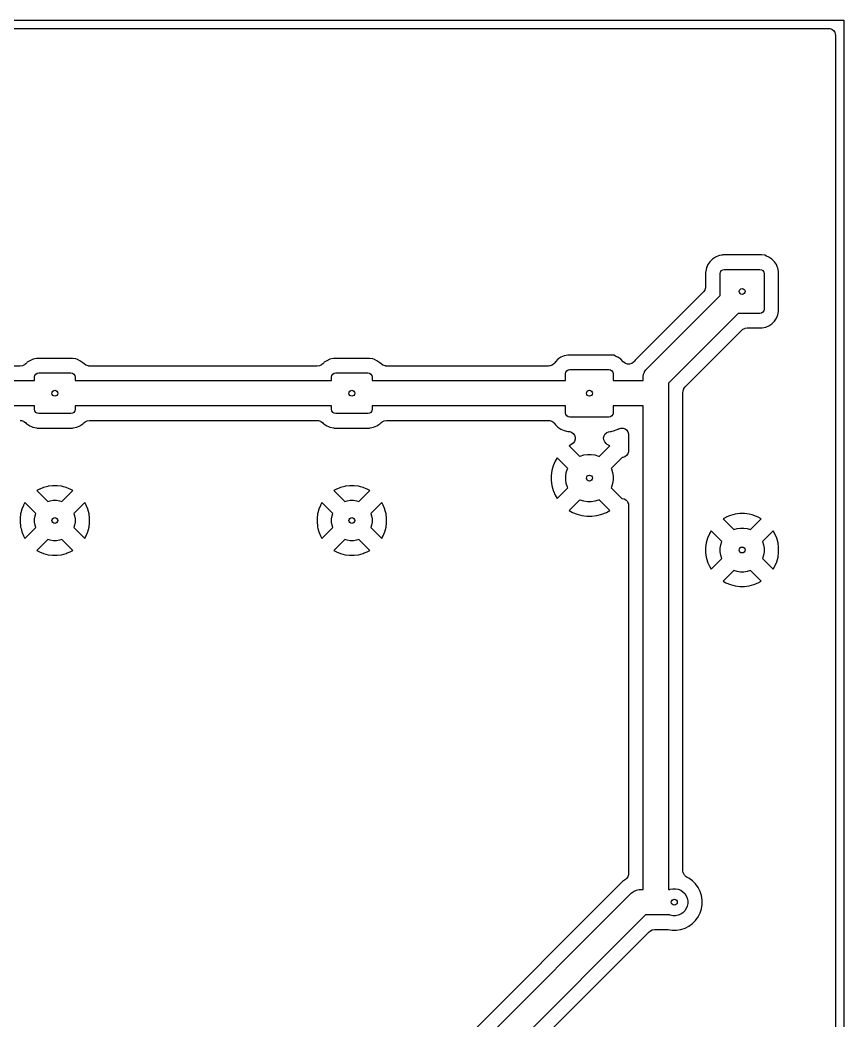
# Model space of a CAD drawing. Header units: millimetres. Extents: x 20 to 168, y -138 to -20.
# Drawn here: x 119.4 to 168, y -79 to -20 of the extents above; entities that cross this region are included whole.
import ezdxf

# ---------------------------------------------------------------- set-up
doc = ezdxf.new("R2010")
doc.units = ezdxf.units.MM
doc.layers.add('B.Cu', color=253, linetype='CONTINUOUS', true_color=0x83a598)
doc.layers.add('Edge.Cuts', color=40, linetype='CONTINUOUS', true_color=0xfabd2f)

msp = doc.modelspace()

# ---------------------------------------------------------------- linework, layer by layer
at = {"layer": 'B.Cu', "linetype": 'CONTINUOUS'}
for p, q in [((88.412004, -20.5005), (167.069098, -20.5005)), ((167.069098, -20.5005), (167.131507, -20.50541)), ((167.131507, -20.50541), (167.158618, -20.509704)), ((167.158618, -20.509704), (167.277342, -20.548278)), ((167.277342, -20.548278), (167.378337, -20.621652)), ((167.378337, -20.621652), (167.451714, -20.722645)), ((167.451714, -20.722645), (167.490293, -20.841369)), ((167.490293, -20.841369), (167.490293, -20.841371)), ((167.490293, -20.841371), (167.494587, -20.86848)), ((167.494587, -20.86848), (167.4995, -20.930902)), ((167.4995, -20.930902), (167.4995, -137.069097)), ((160.246139, -34.097519), (160.097519, -34.246139)), ((160.420184, -33.979722), (160.246139, -34.097519)), ((160.420186, -33.979721), (160.420184, -33.979722)), ((160.613383, -33.896988), (160.420186, -33.979721)), ((160.613388, -33.896987), (160.613383, -33.896988)), ((160.659217, -33.887017), (160.613388, -33.896987)), ((160.783865, -33.859901), (160.659217, -33.887017)), ((160.808233, -33.85227), (160.783865, -33.859901)), ((160.830612, -33.851605), (160.808233, -33.85227)), ((160.865934, -33.8495), (160.830612, -33.851605)), ((160.865946, -33.8495), (160.865934, -33.8495)), ((160.865962, -33.8495), (160.865946, -33.8495)), ((163.134038, -33.8495), (160.865962, -33.8495)), ((163.134053, -33.8495), (163.134038, -33.8495)), ((163.134067, -33.8495), (163.134053, -33.8495)), ((163.345812, -33.862114), (163.134067, -33.8495)), ((163.432348, -33.916572), (163.345812, -33.862114)), ((163.579813, -33.979721), (163.432348, -33.916572)), ((163.753865, -34.097523), (163.579813, -33.979721)), ((163.902477, -34.246135), (163.753865, -34.097523)), ((159.896989, -34.613379), (159.85231, -34.818766)), ((159.979719, -34.420189), (159.896989, -34.613379)), ((159.979722, -34.420184), (159.979719, -34.420189)), ((160.097519, -34.246139), (159.979722, -34.420184)), ((160.71903, -34.854329), (160.773223, -34.773223)), ((160.773223, -34.773223), (160.854329, -34.71903)), ((160.854329, -34.71903), (160.95, -34.7)), ((160.95, -34.7), (163.05, -34.7)), ((163.05, -34.7), (163.145671, -34.71903)), ((163.145671, -34.71903), (163.226777, -34.773223)), ((163.226777, -34.773223), (163.28097, -34.854329)), ((164.020279, -34.420187), (163.902477, -34.246135)), ((164.06975, -34.535713), (164.020279, -34.420187)), ((164.092297, -34.588365), (164.06975, -34.535713)), ((164.103013, -34.613388), (164.092297, -34.588365)), ((164.147688, -34.818755), (164.103013, -34.613388)), ((159.85231, -34.818766), (159.8495, -34.865933)), ((159.8495, -34.865933), (159.8495, -35.690376)), ((160.7, -34.95), (160.71903, -34.854329)), ((160.7, -36.23934), (160.7, -34.95)), ((163.28097, -34.854329), (163.3, -34.95)), ((163.3, -34.95), (163.3, -37.05)), ((164.1505, -34.865962), (164.147688, -34.818755)), ((164.1505, -37.134038), (164.1505, -34.865962)), ((159.794774, -35.914156), (159.721399, -36.01515)), ((159.801283, -35.901381), (159.794774, -35.914156)), ((159.839856, -35.782667), (159.801283, -35.901381)), ((159.844587, -35.7528), (159.839856, -35.782667)), ((159.8495, -35.690376), (159.844587, -35.7528)), ((159.721396, -36.015154), (155.986709, -39.749842)), ((156.38217, -40.55717), (160.7, -36.23934)), ((159.721399, -36.01515), (159.721396, -36.015154)), ((163.28097, -37.145671), (163.226777, -37.226777)), ((163.3, -37.05), (163.28097, -37.145671)), ((164.147688, -37.181245), (164.1505, -37.134038)), ((161.76066, -37.3), (157.6625, -41.39816)), ((163.05, -37.3), (161.76066, -37.3)), ((163.145671, -37.28097), (163.05, -37.3)), ((163.226777, -37.226777), (163.145671, -37.28097)), ((163.753865, -37.902477), (163.902477, -37.753865)), ((163.902477, -37.753865), (164.020279, -37.579813)), ((164.020279, -37.579813), (164.103013, -37.386612)), ((164.103013, -37.386612), (164.147688, -37.181245)), ((158.6411, -41.622349), (161.973891, -38.289557)), ((161.973891, -38.289557), (162.021483, -38.248911)), ((162.021483, -38.248911), (162.045955, -38.231131)), ((162.045955, -38.231131), (162.157174, -38.174461)), ((162.157174, -38.174461), (162.170842, -38.17002)), ((162.170842, -38.17002), (162.294118, -38.1505)), ((162.294118, -38.1505), (163.134024, -38.1505)), ((163.134024, -38.1505), (163.134038, -38.1505)), ((163.134038, -38.1505), (163.181245, -38.147688)), ((163.181245, -38.147688), (163.386612, -38.103013)), ((163.386612, -38.103013), (163.579813, -38.020279)), ((163.579813, -38.020279), (163.753865, -37.902477)), ((120.020182, -40.079723), (119.879081, -40.175224)), ((120.213392, -39.996985), (120.020182, -40.079723)), ((120.418751, -39.952311), (120.213392, -39.996985)), ((120.423287, -39.951823), (120.418751, -39.952311)), ((120.430607, -39.951606), (120.423287, -39.951823)), ((120.439051, -39.951103), (120.430607, -39.951606)), ((120.465968, -39.9495), (120.439051, -39.951103)), ((120.46597, -39.9495), (120.465968, -39.9495)), ((122.534038, -39.9495), (120.46597, -39.9495)), ((122.534043, -39.9495), (122.534038, -39.9495)), ((122.745803, -39.96211), (122.534043, -39.9495)), ((122.832346, -40.016571), (122.745803, -39.96211)), ((122.979812, -40.079721), (122.832346, -40.016571)), ((123.153862, -40.197522), (122.979812, -40.079721)), ((137.520182, -40.079723), (137.379081, -40.175224)), ((137.713392, -39.996985), (137.520182, -40.079723)), ((137.918751, -39.952311), (137.713392, -39.996985)), ((137.923287, -39.951823), (137.918751, -39.952311)), ((137.930607, -39.951606), (137.923287, -39.951823)), ((137.939051, -39.951103), (137.930607, -39.951606)), ((137.965968, -39.9495), (137.939051, -39.951103)), ((137.96597, -39.9495), (137.965968, -39.9495)), ((140.034038, -39.9495), (137.96597, -39.9495)), ((140.034043, -39.9495), (140.034038, -39.9495)), ((140.245803, -39.96211), (140.034043, -39.9495)), ((140.332346, -40.016571), (140.245803, -39.96211)), ((140.479812, -40.079721), (140.332346, -40.016571)), ((140.653862, -40.197522), (140.479812, -40.079721)), ((151.146138, -39.997521), (150.997517, -40.146142)), ((151.320182, -39.879723), (151.146138, -39.997521)), ((151.513392, -39.796985), (151.320182, -39.879723)), ((151.718751, -39.752311), (151.513392, -39.796985)), ((151.723287, -39.751823), (151.718751, -39.752311)), ((151.730607, -39.751606), (151.723287, -39.751823)), ((151.739051, -39.751103), (151.730607, -39.751606)), ((151.765968, -39.7495), (151.739051, -39.751103)), ((151.76597, -39.7495), (151.765968, -39.7495)), ((154.234037, -39.7495), (151.76597, -39.7495)), ((154.234042, -39.7495), (154.234037, -39.7495)), ((154.445803, -39.76211), (154.234042, -39.7495)), ((154.532344, -39.81657), (154.445803, -39.76211)), ((154.649422, -39.866707), (154.532344, -39.81657)), ((154.649424, -39.866708), (154.649422, -39.866707)), ((154.67981, -39.87972), (154.649424, -39.866707)), ((154.649424, -39.866707), (154.649424, -39.866708)), ((154.679812, -39.879721), (154.67981, -39.87972)), ((154.853864, -39.997523), (154.679812, -39.879721)), ((154.996556, -40.140215), (154.853864, -39.997523)), ((155.651052, -40.100797), (155.610401, -40.148394)), ((155.691683, -40.044874), (155.651052, -40.100797)), ((155.691703, -40.044849), (155.691683, -40.044874)), ((155.691709, -40.044841), (155.691703, -40.044849)), ((155.986701, -39.749847), (155.691709, -40.044841)), ((155.986709, -39.749842), (155.986701, -39.749847)), ((119.46302, -40.3995), (106.052514, -40.3995)), ((119.586316, -40.379963), (119.46302, -40.3995)), ((119.599956, -40.37553), (119.586316, -40.379963)), ((119.711151, -40.31887), (119.599956, -40.37553)), ((119.71696, -40.31465), (119.711151, -40.31887)), ((119.735614, -40.301096), (119.71696, -40.31465)), ((119.783219, -40.260438), (119.735614, -40.301096)), ((119.846136, -40.197523), (119.783219, -40.260438)), ((119.846137, -40.197522), (119.846136, -40.197523)), ((119.879081, -40.175224), (119.846137, -40.197522)), ((123.153865, -40.197524), (123.153862, -40.197522)), ((123.22774, -40.271398), (123.153865, -40.197524)), ((123.227741, -40.2714), (123.22774, -40.271398)), ((123.328734, -40.344773), (123.227741, -40.2714)), ((123.329694, -40.345263), (123.328734, -40.344773)), ((123.341509, -40.351283), (123.329694, -40.345263)), ((123.460223, -40.389856), (123.341509, -40.351283)), ((123.47557, -40.392287), (123.460223, -40.389856)), ((123.490093, -40.394587), (123.47557, -40.392287)), ((123.552514, -40.3995), (123.490093, -40.394587)), ((136.96302, -40.3995), (123.552514, -40.3995)), ((137.086316, -40.379963), (136.96302, -40.3995)), ((137.099956, -40.37553), (137.086316, -40.379963)), ((137.211151, -40.31887), (137.099956, -40.37553)), ((137.21696, -40.31465), (137.211151, -40.31887)), ((137.235614, -40.301096), (137.21696, -40.31465)), ((137.283219, -40.260438), (137.235614, -40.301096)), ((137.346136, -40.197523), (137.283219, -40.260438)), ((137.346137, -40.197522), (137.346136, -40.197523)), ((137.379081, -40.175224), (137.346137, -40.197522)), ((140.653865, -40.197524), (140.653862, -40.197522)), ((140.72774, -40.271398), (140.653865, -40.197524)), ((140.727741, -40.2714), (140.72774, -40.271398)), ((140.828734, -40.344773), (140.727741, -40.2714)), ((140.829694, -40.345263), (140.828734, -40.344773)), ((140.841509, -40.351283), (140.829694, -40.345263)), ((140.960223, -40.389856), (140.841509, -40.351283)), ((140.97557, -40.392287), (140.960223, -40.389856)), ((140.990093, -40.394587), (140.97557, -40.392287)), ((141.052514, -40.3995), (140.990093, -40.394587)), ((150.588338, -40.3995), (141.052514, -40.3995)), ((150.663863, -40.392287), (150.588338, -40.3995)), ((150.687321, -40.387765), (150.663863, -40.392287)), ((150.804672, -40.345263), (150.687321, -40.387765)), ((150.903167, -40.268566), (150.804672, -40.345263)), ((150.923267, -40.247081), (150.903167, -40.268566)), ((150.962328, -40.198135), (150.923267, -40.247081)), ((150.997517, -40.146142), (150.962328, -40.198135)), ((151.61903, -40.75433), (151.673224, -40.673224)), ((151.673224, -40.673224), (151.75433, -40.61903)), ((151.75433, -40.61903), (151.850002, -40.600001)), ((151.850002, -40.600001), (154.149999, -40.6)), ((154.149999, -40.6), (154.24567, -40.61903)), ((154.24567, -40.61903), (154.326776, -40.673224)), ((154.326776, -40.673224), (154.38097, -40.75433)), ((155.005384, -40.148774), (154.996556, -40.140215)), ((155.01638, -40.15911), (155.005384, -40.148774)), ((155.016381, -40.15911), (155.01638, -40.15911)), ((155.033828, -40.175509), (155.016381, -40.15911)), ((155.125989, -40.240308), (155.033828, -40.175509)), ((155.127742, -40.241201), (155.125989, -40.240308)), ((155.246445, -40.279762), (155.127742, -40.241201)), ((155.37128, -40.279759), (155.246445, -40.279762)), ((155.490003, -40.24118), (155.37128, -40.279759)), ((155.590995, -40.167801), (155.490003, -40.24118)), ((155.610401, -40.148394), (155.590995, -40.167801)), ((156.251059, -40.733952), (156.332742, -40.611705)), ((156.332742, -40.611705), (156.38217, -40.55717)), ((105.199999, -41.25), (120.3, -41.25)), ((120.3, -41.050001), (120.31903, -40.95433)), ((120.3, -41.25), (120.3, -41.050001)), ((120.31903, -40.95433), (120.373224, -40.873224)), ((120.373224, -40.873224), (120.45433, -40.81903)), ((120.45433, -40.81903), (120.550002, -40.800001)), ((120.550002, -40.800001), (122.449999, -40.8)), ((122.449999, -40.8), (122.54567, -40.81903)), ((122.54567, -40.81903), (122.626776, -40.873224)), ((122.626776, -40.873224), (122.68097, -40.95433)), ((122.68097, -40.95433), (122.699999, -41.050002)), ((122.699999, -41.050002), (122.699999, -41.25)), ((122.699999, -41.25), (137.8, -41.25)), ((137.8, -41.050001), (137.81903, -40.95433)), ((137.8, -41.25), (137.8, -41.050001)), ((137.81903, -40.95433), (137.873224, -40.873224)), ((137.873224, -40.873224), (137.95433, -40.81903)), ((137.95433, -40.81903), (138.050002, -40.800001)), ((138.050002, -40.800001), (139.949999, -40.8)), ((139.949999, -40.8), (140.04567, -40.81903)), ((140.04567, -40.81903), (140.126776, -40.873224)), ((140.126776, -40.873224), (140.18097, -40.95433)), ((140.18097, -40.95433), (140.199999, -41.050002)), ((140.199999, -41.050002), (140.199999, -41.25)), ((140.199999, -41.25), (151.6, -41.25)), ((151.6, -40.850001), (151.61903, -40.75433)), ((151.6, -41.25), (151.6, -40.850001)), ((154.38097, -40.75433), (154.399999, -40.850002)), ((154.399999, -40.850002), (154.399999, -41.25)), ((154.399999, -41.25), (156.1625, -41.25)), ((156.1625, -41.0875), (156.166111, -41.013987)), ((156.1625, -41.25), (156.1625, -41.0875)), ((156.166111, -41.013987), (156.194794, -40.869787)), ((156.194794, -40.869787), (156.244744, -40.749198)), ((156.244744, -40.749198), (156.251059, -40.733952)), ((157.6625, -41.39816), (157.6625, -42)), ((158.513, -41.947123), (158.517911, -41.884712)), ((158.517911, -41.884712), (158.522642, -41.854841)), ((158.522642, -41.854841), (158.561214, -41.736122)), ((158.561214, -41.736122), (158.567729, -41.723336)), ((158.567729, -41.723336), (158.6411, -41.622349)), ((157.6625, -42), (157.6625, -71.25)), ((158.513, -51.099085), (158.513, -41.947123)), ((120.300001, -42.75), (105.2, -42.75)), ((120.300001, -42.949998), (120.300001, -42.75)), ((120.31903, -43.04567), (120.300001, -42.949998)), ((120.373224, -43.126776), (120.31903, -43.04567)), ((122.68097, -43.04567), (122.626776, -43.126776)), ((122.7, -42.949999), (122.68097, -43.04567)), ((137.800001, -42.75), (122.7, -42.75)), ((122.7, -42.75), (122.7, -42.949999)), ((137.800001, -42.949998), (137.800001, -42.75)), ((137.81903, -43.04567), (137.800001, -42.949998)), ((137.873224, -43.126776), (137.81903, -43.04567)), ((140.18097, -43.04567), (140.126776, -43.126776)), ((140.2, -42.949999), (140.18097, -43.04567)), ((151.600001, -42.75), (140.2, -42.75)), ((140.2, -42.75), (140.2, -42.949999)), ((151.600001, -43.149998), (151.600001, -42.75)), ((156.1625, -42.75), (154.4, -42.75)), ((154.4, -42.75), (154.4, -43.149999)), ((156.1625, -71.25), (156.1625, -42.75)), ((119.447486, -43.6005), (119.509899, -43.605412)), ((119.509899, -43.605412), (119.539765, -43.610142)), ((119.539765, -43.610142), (119.658486, -43.648714)), ((119.658486, -43.648714), (119.671266, -43.655226)), ((119.671266, -43.655226), (119.772258, -43.728599)), ((120.45433, -43.18097), (120.373224, -43.126776)), ((120.550001, -43.2), (120.45433, -43.18097)), ((122.449998, -43.199999), (120.550001, -43.2)), ((122.54567, -43.18097), (122.449998, -43.199999)), ((122.626776, -43.126776), (122.54567, -43.18097)), ((123.288848, -43.68113), (123.400076, -43.624459)), ((123.400076, -43.624459), (123.413717, -43.620027)), ((123.413717, -43.620027), (123.537009, -43.6005)), ((123.537009, -43.6005), (136.947486, -43.6005)), ((136.947486, -43.6005), (137.009899, -43.605412)), ((137.009899, -43.605412), (137.039765, -43.610142)), ((137.039765, -43.610142), (137.158486, -43.648714)), ((137.158486, -43.648714), (137.171266, -43.655226)), ((137.171266, -43.655226), (137.272258, -43.728599)), ((137.95433, -43.18097), (137.873224, -43.126776)), ((138.050001, -43.2), (137.95433, -43.18097)), ((139.949998, -43.199999), (138.050001, -43.2)), ((140.04567, -43.18097), (139.949998, -43.199999)), ((140.126776, -43.126776), (140.04567, -43.18097)), ((140.788848, -43.68113), (140.900076, -43.624459)), ((140.900076, -43.624459), (140.913717, -43.620027)), ((140.913717, -43.620027), (141.037009, -43.6005)), ((141.037009, -43.6005), (150.582893, -43.6005)), ((150.582893, -43.6005), (150.645299, -43.605411)), ((150.645299, -43.605411), (150.667535, -43.608932)), ((150.667535, -43.608932), (150.674355, -43.610012)), ((150.674355, -43.610012), (150.79308, -43.648584)), ((150.79308, -43.648584), (150.894075, -43.721957)), ((151.61903, -43.24567), (151.600001, -43.149998)), ((151.673224, -43.326776), (151.61903, -43.24567)), ((151.75433, -43.38097), (151.673224, -43.326776)), ((151.850001, -43.4), (151.75433, -43.38097)), ((154.149998, -43.399999), (151.850001, -43.4)), ((154.24567, -43.38097), (154.149998, -43.399999)), ((154.326776, -43.326776), (154.24567, -43.38097)), ((154.38097, -43.24567), (154.326776, -43.326776)), ((154.4, -43.149999), (154.38097, -43.24567)), ((119.772258, -43.728599), (119.772259, -43.728601)), ((119.772259, -43.728601), (119.819516, -43.775857)), ((119.819516, -43.775857), (119.846136, -43.802477)), ((119.846136, -43.802477), (120.020188, -43.920279)), ((120.020188, -43.920279), (120.126872, -43.965964)), ((120.126872, -43.965964), (120.126872, -43.965965)), ((120.126872, -43.965965), (120.200564, -43.997522)), ((120.200564, -43.997522), (120.200565, -43.997522)), ((120.200565, -43.997522), (120.212137, -44.002477)), ((120.212137, -44.002477), (120.213389, -44.003013)), ((120.213389, -44.003013), (120.418756, -44.047688)), ((120.418756, -44.047688), (120.465963, -44.0505)), ((120.465963, -44.0505), (122.534036, -44.050499)), ((122.534036, -44.050499), (122.581244, -44.047688)), ((122.581244, -44.047688), (122.786611, -44.003013)), ((122.786611, -44.003013), (122.979812, -43.920279)), ((122.979812, -43.920279), (123.153864, -43.802477)), ((123.153864, -43.802477), (123.216775, -43.739564)), ((123.216775, -43.739564), (123.264386, -43.698902)), ((123.264386, -43.698902), (123.288848, -43.68113)), ((137.272258, -43.728599), (137.272259, -43.728601)), ((137.272259, -43.728601), (137.319516, -43.775857)), ((137.319516, -43.775857), (137.346136, -43.802477)), ((137.346136, -43.802477), (137.520188, -43.920279)), ((137.520188, -43.920279), (137.626872, -43.965964)), ((137.626872, -43.965964), (137.626872, -43.965965)), ((137.626872, -43.965965), (137.700564, -43.997522)), ((137.700564, -43.997522), (137.700565, -43.997522)), ((137.700565, -43.997522), (137.712137, -44.002477)), ((137.712137, -44.002477), (137.713389, -44.003013)), ((137.713389, -44.003013), (137.918756, -44.047688)), ((137.918756, -44.047688), (137.965963, -44.0505)), ((137.965963, -44.0505), (140.034036, -44.050499)), ((140.034036, -44.050499), (140.081244, -44.047688)), ((140.081244, -44.047688), (140.286611, -44.003013)), ((140.286611, -44.003013), (140.479812, -43.920279)), ((140.479812, -43.920279), (140.653864, -43.802477)), ((140.653864, -43.802477), (140.716775, -43.739564)), ((140.716775, -43.739564), (140.764386, -43.698902)), ((140.764386, -43.698902), (140.788848, -43.68113)), ((150.894075, -43.721957), (150.894084, -43.721965)), ((150.894084, -43.721965), (150.91098, -43.738861)), ((150.91098, -43.738861), (150.959269, -43.797345)), ((150.959269, -43.797345), (150.967339, -43.809268)), ((150.967339, -43.809268), (150.997519, -43.853859)), ((150.997519, -43.853859), (150.99752, -43.85386)), ((150.99752, -43.85386), (150.997523, -43.853864)), ((150.997523, -43.853864), (151.146136, -44.002477)), ((151.146136, -44.002477), (151.320188, -44.120279)), ((151.320188, -44.120279), (151.513389, -44.203013)), ((151.513389, -44.203013), (151.718756, -44.247688)), ((151.718756, -44.247688), (151.758079, -44.25003)), ((154.234036, -44.250499), (154.281244, -44.247688)), ((154.281244, -44.247688), (154.486611, -44.203013)), ((154.486611, -44.203013), (154.679812, -44.120279)), ((154.679812, -44.120279), (154.679825, -44.12027)), ((154.679825, -44.12027), (154.694541, -44.112235)), ((154.694541, -44.112235), (154.716554, -44.101083)), ((154.716554, -44.101083), (154.740792, -44.089733)), ((154.740792, -44.089733), (154.860728, -44.055132)), ((154.860728, -44.055132), (154.985493, -44.059285)), ((154.985493, -44.059285), (155.102869, -44.10179)), ((155.102869, -44.10179), (155.201365, -44.178486)), ((155.201365, -44.178486), (155.27134, -44.281865)), ((151.758079, -44.25003), (151.796735, -44.254231)), ((151.796735, -44.254231), (151.825293, -44.258752)), ((151.825293, -44.258752), (151.944019, -44.297322)), ((151.944019, -44.297322), (152.045016, -44.370693)), ((152.045016, -44.370693), (152.118397, -44.471683)), ((152.118415, -44.833968), (152.045044, -44.934965)), ((152.118397, -44.471683), (152.156979, -44.590406)), ((152.156985, -44.715241), (152.118415, -44.833968)), ((152.156979, -44.590406), (152.156985, -44.715241)), ((153.838944, -44.630862), (153.8649, -44.508755)), ((153.851991, -44.755013), (153.838944, -44.630862)), ((153.902765, -44.869055), (153.851991, -44.755013)), ((153.8649, -44.508755), (153.927318, -44.400646)), ((153.927318, -44.400646), (154.02009, -44.317116)), ((154.02009, -44.317116), (154.134125, -44.266345)), ((154.134125, -44.266345), (154.143286, -44.26389)), ((154.143286, -44.26389), (154.228151, -44.251435)), ((154.228117, -44.250851), (154.234028, -44.250499)), ((154.228151, -44.251435), (154.228117, -44.250851)), ((154.234028, -44.250499), (154.234036, -44.250499)), ((155.27134, -44.281865), (155.30507, -44.395227)), ((155.30507, -44.395227), (155.308072, -44.416462)), ((155.308072, -44.416462), (155.312, -44.472313)), ((155.312, -44.472313), (155.312, -45.368257)), ((151.956253, -45.004529), (151.801172, -45.094064)), ((151.801172, -45.094064), (152.430744, -45.723637)), ((152.038888, -44.941121), (151.956253, -45.004529)), ((152.045044, -44.934965), (152.038888, -44.941121)), ((153.569253, -45.723636), (154.198825, -45.094065)), ((153.986295, -44.961827), (153.902765, -44.869055)), ((154.002904, -44.975277), (153.986295, -44.961827)), ((154.054506, -45.010742), (154.002904, -44.975277)), ((154.198824, -45.094064), (154.054506, -45.010742)), ((154.198825, -45.094065), (154.198823, -45.094064)), ((154.198823, -45.094064), (154.198824, -45.094064)), ((155.312, -45.368257), (155.307087, -45.430679)), ((150.976785, -46.004937), (150.864833, -46.275212)), ((150.977607, -46.002915), (150.976785, -46.004937)), ((150.977708, -46.002709), (150.977607, -46.002915)), ((151.094064, -45.801172), (150.977708, -46.002709)), ((151.723637, -46.430744), (151.094064, -45.801172)), ((152.430744, -45.723637), (152.464243, -45.706569)), ((152.464243, -45.706569), (152.673176, -45.638682)), ((152.673176, -45.638682), (152.890157, -45.604316)), ((152.890157, -45.604316), (153.109843, -45.604316)), ((153.109843, -45.604316), (153.326824, -45.638682)), ((153.326824, -45.638682), (153.535757, -45.706569)), ((153.535757, -45.706569), (153.569253, -45.723636)), ((154.908726, -45.798379), (154.276361, -46.430743)), ((154.922306, -45.79327), (154.908726, -45.798379)), ((154.95706, -45.791681), (154.922306, -45.79327)), ((154.971111, -45.789456), (154.95706, -45.791681)), ((154.971118, -45.789454), (154.971111, -45.789456)), ((155.089844, -45.75088), (154.971118, -45.789454)), ((155.190838, -45.677505), (155.089844, -45.75088)), ((155.264215, -45.576513), (155.190838, -45.677505)), ((155.302793, -45.457788), (155.264215, -45.576513)), ((155.307087, -45.430679), (155.302793, -45.457788)), ((150.788496, -46.560112), (150.75, -46.85253)), ((150.864833, -46.275212), (150.788496, -46.560112)), ((151.638682, -46.673176), (151.706569, -46.464243)), ((151.706569, -46.464243), (151.723637, -46.430744)), ((154.276361, -46.430743), (154.293431, -46.464243)), ((154.293431, -46.464243), (154.361318, -46.673176)), ((150.75, -46.85253), (150.75, -47.147468)), ((150.75, -47.147468), (150.788496, -47.439886)), ((151.604316, -46.890157), (151.638682, -46.673176)), ((151.604316, -47.109843), (151.604316, -46.890157)), ((151.638682, -47.326824), (151.604316, -47.109843)), ((154.361318, -46.673176), (154.395684, -46.890157)), ((154.395684, -47.109843), (154.361318, -47.326824)), ((154.395684, -46.890157), (154.395684, -47.109843)), ((120.59136, -47.657467), (120.447583, -47.740475)), ((120.447583, -47.740475), (121.084309, -48.377201)), ((120.598957, -47.653081), (120.59136, -47.657467)), ((120.615528, -47.647456), (120.598957, -47.653081)), ((120.83964, -47.554625), (120.615528, -47.647456)), ((121.093478, -47.486611), (120.83964, -47.554625)), ((121.09921, -47.485075), (121.093478, -47.486611)), ((121.099213, -47.485074), (121.09921, -47.485075)), ((121.099216, -47.485074), (121.099213, -47.485074)), ((121.365641, -47.45), (121.099216, -47.485074)), ((121.365642, -47.45), (121.365641, -47.45)), ((121.634358, -47.45), (121.365642, -47.45)), ((121.634359, -47.45), (121.634358, -47.45)), ((121.900782, -47.485074), (121.634359, -47.45)), ((121.900789, -47.485075), (121.900782, -47.485074)), ((122.00793, -47.513783), (121.900789, -47.485075)), ((121.915689, -48.377201), (122.552416, -47.740476)), ((122.160355, -47.554624), (122.00793, -47.513783)), ((122.160359, -47.554625), (122.160355, -47.554624)), ((122.16036, -47.554626), (122.160359, -47.554625)), ((122.344307, -47.63082), (122.16036, -47.554626)), ((122.408641, -47.657468), (122.344307, -47.63082)), ((122.408651, -47.657473), (122.408641, -47.657468)), ((122.552416, -47.740475), (122.408651, -47.657473)), ((122.552416, -47.740476), (122.552415, -47.740475)), ((122.552415, -47.740475), (122.552416, -47.740475)), ((138.09136, -47.657467), (137.947583, -47.740475)), ((137.947583, -47.740475), (138.584309, -48.377201)), ((138.098957, -47.653081), (138.09136, -47.657467)), ((138.115528, -47.647456), (138.098957, -47.653081)), ((138.33964, -47.554625), (138.115528, -47.647456)), ((138.593478, -47.486611), (138.33964, -47.554625)), ((138.59921, -47.485075), (138.593478, -47.486611)), ((138.599213, -47.485074), (138.59921, -47.485075)), ((138.599216, -47.485074), (138.599213, -47.485074)), ((138.865641, -47.45), (138.599216, -47.485074)), ((138.865642, -47.45), (138.865641, -47.45)), ((139.134358, -47.45), (138.865642, -47.45)), ((139.134359, -47.45), (139.134358, -47.45)), ((139.400782, -47.485074), (139.134359, -47.45)), ((139.400789, -47.485075), (139.400782, -47.485074)), ((139.50793, -47.513783), (139.400789, -47.485075)), ((139.415689, -48.377201), (140.052416, -47.740476)), ((139.660355, -47.554624), (139.50793, -47.513783)), ((139.660359, -47.554625), (139.660355, -47.554624)), ((139.66036, -47.554626), (139.660359, -47.554625)), ((139.844307, -47.63082), (139.66036, -47.554626)), ((139.908641, -47.657468), (139.844307, -47.63082)), ((139.908651, -47.657473), (139.908641, -47.657468)), ((140.052416, -47.740475), (139.908651, -47.657473)), ((140.052416, -47.740476), (140.052415, -47.740475)), ((140.052415, -47.740475), (140.052416, -47.740475)), ((150.788496, -47.439886), (150.864833, -47.724787)), ((150.864833, -47.724787), (150.885987, -47.775857)), ((150.885987, -47.775857), (150.977706, -47.997285)), ((151.094065, -48.198825), (151.723636, -47.569253)), ((151.706569, -47.535757), (151.638682, -47.326824)), ((151.723636, -47.569253), (151.706569, -47.535757)), ((154.293431, -47.535757), (154.276362, -47.569254)), ((154.276362, -47.569254), (154.913229, -48.206121)), ((154.361318, -47.326824), (154.293431, -47.535757)), ((121.084309, -48.377201), (121.219866, -48.333156)), ((121.219866, -48.333156), (121.405849, -48.303699)), ((121.405849, -48.303699), (121.594151, -48.303699)), ((121.594151, -48.303699), (121.780134, -48.333156)), ((121.780134, -48.333156), (121.915689, -48.377201)), ((138.584309, -48.377201), (138.719866, -48.333156)), ((138.719866, -48.333156), (138.905849, -48.303699)), ((138.905849, -48.303699), (139.094151, -48.303699)), ((139.094151, -48.303699), (139.280134, -48.333156)), ((139.280134, -48.333156), (139.415689, -48.377201)), ((150.977706, -47.997285), (150.977707, -47.997287)), ((150.977707, -47.997287), (151.094065, -48.198825)), ((152.430743, -48.276361), (151.801173, -48.905932)), ((152.464243, -48.293431), (152.430743, -48.276361)), ((152.673176, -48.361318), (152.464243, -48.293431)), ((152.890157, -48.395684), (152.673176, -48.361318)), ((153.326824, -48.361318), (153.109843, -48.395684)), ((153.535757, -48.293431), (153.326824, -48.361318)), ((153.569254, -48.276362), (153.535757, -48.293431)), ((154.198825, -48.905933), (153.569254, -48.276362)), ((154.913229, -48.206121), (154.919744, -48.206291)), ((154.919744, -48.206291), (155.042486, -48.229038)), ((155.042486, -48.229038), (155.152194, -48.288602)), ((155.152194, -48.288602), (155.238126, -48.379153)), ((155.238126, -48.379153), (155.29187, -48.491826)), ((119.554625, -48.83964), (119.499773, -49.044352)), ((119.647456, -48.615528), (119.554625, -48.83964)), ((119.653081, -48.598957), (119.647456, -48.615528)), ((119.658018, -48.590406), (119.653081, -48.598957)), ((119.740475, -48.447583), (119.658018, -48.590406)), ((120.377201, -49.084309), (119.740475, -48.447583)), ((123.259521, -48.447582), (122.622797, -49.084305)), ((123.259522, -48.447582), (123.259521, -48.447582)), ((123.342528, -48.591352), (123.259522, -48.447582)), ((123.342626, -48.591553), (123.342528, -48.591352)), ((123.343469, -48.593623), (123.342626, -48.591553)), ((123.445373, -48.839639), (123.343469, -48.593623)), ((123.514924, -49.09921), (123.445373, -48.839639)), ((137.054625, -48.83964), (136.999773, -49.044352)), ((137.147456, -48.615528), (137.054625, -48.83964)), ((137.153081, -48.598957), (137.147456, -48.615528)), ((137.158018, -48.590406), (137.153081, -48.598957)), ((137.240475, -48.447583), (137.158018, -48.590406)), ((137.877201, -49.084309), (137.240475, -48.447583)), ((140.759521, -48.447582), (140.122797, -49.084305)), ((140.759522, -48.447582), (140.759521, -48.447582)), ((140.842528, -48.591352), (140.759522, -48.447582)), ((140.842623, -48.591548), (140.842528, -48.591352)), ((140.84341, -48.59348), (140.842623, -48.591548)), ((140.945374, -48.839641), (140.84341, -48.59348)), ((140.952489, -48.866197), (140.945374, -48.839641)), ((140.95249, -48.866199), (140.952489, -48.866197)), ((141.014924, -49.099209), (140.95249, -48.866199)), ((151.801173, -48.905932), (151.801173, -48.905933)), ((151.801173, -48.905933), (152.002713, -49.022293)), ((153.109843, -48.395684), (152.890157, -48.395684)), ((153.997295, -49.022287), (154.198825, -48.905933)), ((155.29187, -48.491826), (155.291872, -48.491833)), ((155.291872, -48.491833), (155.295569, -48.504314)), ((155.295569, -48.504314), (155.312, -48.617635)), ((155.312, -48.617635), (155.312, -70.286831)), ((119.485074, -49.099216), (119.45, -49.365639)), ((119.45, -49.365639), (119.45, -49.634359)), ((119.485076, -49.099209), (119.485074, -49.099216)), ((119.499773, -49.044352), (119.485076, -49.099209)), ((120.303699, -49.405849), (120.333156, -49.219866)), ((120.303699, -49.594151), (120.303699, -49.405849)), ((120.333156, -49.219866), (120.377201, -49.084309)), ((122.622797, -49.084305), (122.666844, -49.219866)), ((122.666844, -49.219866), (122.696301, -49.405849)), ((122.696301, -49.405849), (122.696301, -49.594151)), ((123.55, -49.365639), (123.514924, -49.09921)), ((123.55, -49.365641), (123.55, -49.365639)), ((123.55, -49.634358), (123.55, -49.365641)), ((136.985074, -49.099216), (136.95, -49.365639)), ((136.95, -49.365639), (136.95, -49.634359)), ((136.985076, -49.099209), (136.985074, -49.099216)), ((136.999773, -49.044352), (136.985076, -49.099209)), ((137.803699, -49.405849), (137.833156, -49.219866)), ((137.803699, -49.594151), (137.803699, -49.405849)), ((137.833156, -49.219866), (137.877201, -49.084309)), ((140.122797, -49.084305), (140.166844, -49.219866)), ((140.166844, -49.219866), (140.196301, -49.405849)), ((140.196301, -49.405849), (140.196301, -49.594151)), ((141.05, -49.365641), (141.014924, -49.099209)), ((141.05, -49.634358), (141.05, -49.365641)), ((152.002713, -49.022293), (152.275211, -49.135165)), ((152.275211, -49.135165), (152.560109, -49.211502)), ((152.560109, -49.211502), (152.852533, -49.25)), ((152.852533, -49.25), (153.147461, -49.25)), ((153.147461, -49.25), (153.147467, -49.25)), ((153.147467, -49.25), (153.43989, -49.211502)), ((153.43989, -49.211502), (153.724788, -49.135165)), ((153.724788, -49.135165), (153.997276, -49.022297)), ((153.997276, -49.022297), (153.997295, -49.022287)), ((161.035907, -49.314012), (160.874378, -49.407269)), ((160.874378, -49.407269), (160.874378, -49.40727)), ((160.874378, -49.40727), (161.505193, -50.038085)), ((161.041464, -49.31056), (161.035907, -49.314012)), ((161.047045, -49.307581), (161.041464, -49.31056)), ((161.307412, -49.199734), (161.047045, -49.307581)), ((161.579663, -49.126785), (161.307412, -49.199734)), ((161.859087, -49.09), (161.579663, -49.126785)), ((161.859088, -49.09), (161.859087, -49.09)), ((162.140912, -49.09), (161.859088, -49.09)), ((162.140913, -49.09), (162.140912, -49.09)), ((162.420335, -49.126785), (162.140913, -49.09)), ((162.420337, -49.126785), (162.420335, -49.126785)), ((162.42034, -49.126786), (162.420337, -49.126785)), ((162.592924, -49.173029), (162.42034, -49.126786)), ((162.494804, -50.038085), (163.12562, -49.40727)), ((162.692573, -49.19973), (162.592924, -49.173029)), ((162.692574, -49.19973), (162.692573, -49.19973)), ((162.692576, -49.199731), (162.692574, -49.19973)), ((162.952948, -49.307581), (162.692576, -49.199731)), ((162.952967, -49.307589), (162.952948, -49.307581)), ((162.95297, -49.30759), (162.952967, -49.307589)), ((163.12562, -49.40727), (162.95297, -49.30759)), ((119.45, -49.634359), (119.469104, -49.77947)), ((119.469104, -49.77947), (119.485075, -49.900789)), ((119.485075, -49.900789), (119.506331, -49.980119)), ((119.506331, -49.980119), (119.554624, -50.160355)), ((119.740476, -50.552416), (120.377201, -49.915689)), ((120.333156, -49.780134), (120.303699, -49.594151)), ((120.377201, -49.915689), (120.333156, -49.780134)), ((122.666844, -49.780134), (122.622798, -49.915691)), ((122.622798, -49.915691), (123.259522, -50.552415)), ((122.696301, -49.594151), (122.666844, -49.780134)), ((123.445373, -50.16036), (123.514924, -49.900789)), ((123.514924, -49.900789), (123.55, -49.634358)), ((136.95, -49.634359), (136.969104, -49.77947)), ((136.969104, -49.77947), (136.985075, -49.900789)), ((136.985075, -49.900789), (137.006331, -49.980119)), ((137.006331, -49.980119), (137.054624, -50.160355)), ((137.240475, -50.552415), (137.877201, -49.915689)), ((137.833156, -49.780134), (137.803699, -49.594151)), ((137.877201, -49.915689), (137.833156, -49.780134)), ((140.166844, -49.780134), (140.122798, -49.915691)), ((140.122798, -49.915691), (140.759522, -50.552415)), ((140.196301, -49.594151), (140.166844, -49.780134)), ((140.945373, -50.16036), (141.014924, -49.900789)), ((141.014924, -49.900789), (141.05, -49.634358)), ((160.167269, -50.114378), (160.074012, -50.275907)), ((160.16727, -50.114378), (160.167269, -50.114378)), ((160.798085, -50.745193), (160.16727, -50.114378)), ((161.505193, -50.038085), (161.696521, -49.975919)), ((161.696521, -49.975919), (161.898003, -49.944007)), ((161.898003, -49.944007), (162.101997, -49.944007)), ((162.101997, -49.944007), (162.303479, -49.975919)), ((162.303479, -49.975919), (162.494804, -50.038085)), ((163.832727, -50.114378), (163.201913, -50.745191)), ((163.832728, -50.114378), (163.832727, -50.114378)), ((163.93241, -50.287032), (163.832728, -50.114378)), ((119.554624, -50.160355), (119.657468, -50.408641)), ((119.657468, -50.408641), (119.657473, -50.408651)), ((119.657473, -50.408651), (119.740475, -50.552416)), ((119.740475, -50.552416), (119.740475, -50.552415)), ((119.740475, -50.552415), (119.740476, -50.552416)), ((121.084306, -50.622797), (120.447582, -51.259521)), ((121.219866, -50.666844), (121.084306, -50.622797)), ((121.405849, -50.696301), (121.219866, -50.666844)), ((121.594151, -50.696301), (121.405849, -50.696301)), ((121.780134, -50.666844), (121.594151, -50.696301)), ((121.915692, -50.622798), (121.780134, -50.666844)), ((122.219276, -50.926383), (121.915692, -50.622798)), ((123.259522, -50.552415), (123.259523, -50.552415)), ((123.259523, -50.552415), (123.292607, -50.495112)), ((123.292607, -50.495112), (123.342511, -50.408677)), ((123.342511, -50.408677), (123.342525, -50.408651)), ((123.342525, -50.408651), (123.342532, -50.408639)), ((123.342532, -50.408639), (123.342533, -50.408637)), ((123.342533, -50.408637), (123.422575, -50.215399)), ((123.422575, -50.215399), (123.44537, -50.160368)), ((123.44537, -50.160366), (123.445373, -50.16036)), ((123.44537, -50.160368), (123.44537, -50.160366)), ((137.054624, -50.160355), (137.054625, -50.160359)), ((137.054625, -50.160359), (137.054626, -50.16036)), ((137.054626, -50.16036), (137.157467, -50.408639)), ((137.157467, -50.408639), (137.15747, -50.408645)), ((137.15747, -50.408645), (137.240475, -50.552415)), ((138.584306, -50.622797), (137.947582, -51.259521)), ((138.719866, -50.666844), (138.584306, -50.622797)), ((138.905849, -50.696301), (138.719866, -50.666844)), ((139.094151, -50.696301), (138.905849, -50.696301)), ((139.280134, -50.666844), (139.094151, -50.696301)), ((139.415692, -50.622798), (139.280134, -50.666844)), ((139.719276, -50.926383), (139.415692, -50.622798)), ((140.759522, -50.552415), (140.759523, -50.552415)), ((140.759523, -50.552415), (140.792607, -50.495112)), ((140.792607, -50.495112), (140.842511, -50.408677)), ((140.842511, -50.408677), (140.842525, -50.408651)), ((140.842525, -50.408651), (140.842532, -50.408639)), ((140.842532, -50.408639), (140.842533, -50.408637)), ((140.842533, -50.408637), (140.922575, -50.215399)), ((140.922575, -50.215399), (140.94537, -50.160368)), ((140.94537, -50.160366), (140.945373, -50.16036)), ((140.94537, -50.160368), (140.94537, -50.160366)), ((159.959734, -50.547412), (159.886785, -50.819663)), ((160.067581, -50.287045), (159.959734, -50.547412)), ((160.07056, -50.281464), (160.067581, -50.287045)), ((160.074012, -50.275907), (160.07056, -50.281464)), ((164.040268, -50.547423), (163.93241, -50.287032)), ((164.113213, -50.819659), (164.040268, -50.547423)), ((120.447582, -51.259521), (120.447582, -51.259522)), ((120.447582, -51.259522), (120.591356, -51.34253)), ((122.552415, -51.259522), (122.219276, -50.926383)), ((122.408677, -51.342511), (122.552413, -51.259524)), ((122.552412, -51.259524), (122.552415, -51.259523)), ((122.552413, -51.259524), (122.552412, -51.259524)), ((122.552415, -51.259523), (122.552415, -51.259522)), ((137.947582, -51.259521), (137.947582, -51.259522)), ((137.947582, -51.259522), (138.091356, -51.34253)), ((140.052415, -51.259522), (139.719276, -50.926383)), ((139.908677, -51.342511), (140.052413, -51.259524)), ((140.052412, -51.259524), (140.052415, -51.259523)), ((140.052413, -51.259524), (140.052412, -51.259524)), ((140.052415, -51.259523), (140.052415, -51.259522)), ((158.513, -70.14858), (158.513, -51.099085)), ((159.886785, -50.819663), (159.85, -51.099085)), ((159.85, -51.099085), (159.85, -51.380913)), ((160.704007, -51.138003), (160.735919, -50.936521)), ((160.704007, -51.341997), (160.704007, -51.138003)), ((160.735919, -50.936521), (160.798085, -50.745193)), ((163.201913, -50.745191), (163.264081, -50.936521)), ((163.264081, -50.936521), (163.295993, -51.138003)), ((163.295993, -51.138003), (163.295993, -51.341997)), ((164.15, -51.099087), (164.113213, -50.819659)), ((164.15, -51.380912), (164.15, -51.099087)), ((120.591356, -51.34253), (120.591359, -51.342531)), ((120.591359, -51.342531), (120.591553, -51.342626)), ((120.591553, -51.342626), (120.593623, -51.343469)), ((120.593623, -51.343469), (120.839639, -51.445373)), ((120.839639, -51.445373), (121.09921, -51.514924)), ((121.09921, -51.514924), (121.365642, -51.55)), ((121.365642, -51.55), (121.634353, -51.55)), ((121.634353, -51.55), (121.634358, -51.55)), ((121.634358, -51.55), (121.900789, -51.514924)), ((121.900789, -51.514924), (122.16036, -51.445373)), ((122.16036, -51.445373), (122.160366, -51.44537)), ((122.160366, -51.44537), (122.160368, -51.44537)), ((122.160368, -51.44537), (122.235254, -51.414351)), ((122.235254, -51.414351), (122.408637, -51.342533)), ((122.408637, -51.342533), (122.408639, -51.342532)), ((122.408639, -51.342532), (122.408659, -51.34252)), ((122.408659, -51.34252), (122.408677, -51.342511)), ((138.091356, -51.34253), (138.091359, -51.342531)), ((138.091359, -51.342531), (138.091553, -51.342626)), ((138.091553, -51.342626), (138.093623, -51.343469)), ((138.093623, -51.343469), (138.339639, -51.445373)), ((138.339639, -51.445373), (138.59921, -51.514924)), ((138.59921, -51.514924), (138.865642, -51.55)), ((138.865642, -51.55), (139.134353, -51.55)), ((139.134353, -51.55), (139.134358, -51.55)), ((139.134358, -51.55), (139.400789, -51.514924)), ((139.400789, -51.514924), (139.66036, -51.445373)), ((139.66036, -51.445373), (139.660366, -51.44537)), ((139.660366, -51.44537), (139.660368, -51.44537)), ((139.660368, -51.44537), (139.735254, -51.414351)), ((139.735254, -51.414351), (139.908637, -51.342533)), ((139.908637, -51.342533), (139.908639, -51.342532)), ((139.908639, -51.342532), (139.908659, -51.34252)), ((139.908659, -51.34252), (139.908677, -51.342511)), ((159.85, -51.380913), (159.885997, -51.654351)), ((159.885997, -51.654351), (159.886786, -51.66034)), ((159.886786, -51.66034), (159.959731, -51.932576)), ((160.16727, -52.36562), (160.798085, -51.734804)), ((160.735919, -51.543479), (160.704007, -51.341997)), ((160.798085, -51.734804), (160.735919, -51.543479)), ((163.264081, -51.543479), (163.201914, -51.734806)), ((163.201914, -51.734806), (163.832728, -52.36562)), ((163.295993, -51.341997), (163.264081, -51.543479)), ((164.040268, -51.932576), (164.113213, -51.66034)), ((164.113213, -51.66034), (164.15, -51.380912)), ((159.959731, -51.932576), (159.986535, -51.997287)), ((159.986535, -51.997287), (160.067589, -52.192967)), ((160.067589, -52.192967), (160.06759, -52.19297)), ((160.06759, -52.19297), (160.16727, -52.36562)), ((161.505191, -52.441913), (160.874378, -53.072727)), ((161.696521, -52.504081), (161.505191, -52.441913)), ((161.898003, -52.535993), (161.696521, -52.504081)), ((162.303479, -52.504081), (162.101997, -52.535993)), ((162.494806, -52.441914), (162.303479, -52.504081)), ((163.12562, -53.072728), (162.494806, -52.441914)), ((163.832728, -52.36562), (163.832729, -52.365619)), ((163.832729, -52.365619), (163.932404, -52.192978)), ((163.932404, -52.192978), (163.932408, -52.19297)), ((163.932408, -52.19297), (163.93241, -52.192967)), ((163.93241, -52.192967), (164.040268, -51.932576)), ((160.874378, -53.072727), (160.874378, -53.072728)), ((160.874378, -53.072728), (161.047032, -53.17241)), ((162.101997, -52.535993), (161.898003, -52.535993)), ((162.952978, -53.172404), (163.125619, -53.072729)), ((163.125619, -53.072729), (163.125619, -53.072728)), ((163.125619, -53.072728), (163.12562, -53.072728)), ((161.047032, -53.17241), (161.307423, -53.280268)), ((161.307423, -53.280268), (161.579659, -53.353213)), ((161.579659, -53.353213), (161.859088, -53.39)), ((161.859088, -53.39), (162.140907, -53.39)), ((162.140907, -53.39), (162.140912, -53.39)), ((162.140912, -53.39), (162.42034, -53.353213)), ((162.42034, -53.353213), (162.692576, -53.280268)), ((162.692576, -53.280268), (162.952967, -53.17241)), ((162.952967, -53.17241), (162.952975, -53.172405)), ((162.952975, -53.172405), (162.952978, -53.172404)), ((158.532522, -70.271857), (158.513, -70.14858)), ((154.957346, -70.779204), (120.304334, -105.432215)), ((154.957347, -70.779204), (154.957346, -70.779204)), ((155.009841, -70.741065), (154.957347, -70.779204)), ((155.122118, -70.659491), (155.009841, -70.741065)), ((155.169728, -70.618829), (155.122118, -70.659491)), ((155.190534, -70.598023), (155.169728, -70.618829)), ((155.26391, -70.497029), (155.190534, -70.598022)), ((155.190534, -70.598022), (155.190534, -70.598023)), ((155.302486, -70.378304), (155.26391, -70.497029)), ((155.307088, -70.349248), (155.302486, -70.378304)), ((155.312, -70.286831), (155.307088, -70.349248)), ((158.536701, -70.284721), (158.532522, -70.271857)), ((158.536709, -70.284747), (158.536701, -70.284721)), ((158.593385, -70.395975), (158.536709, -70.284747)), ((158.681655, -70.484243), (158.593385, -70.395975)), ((158.699253, -70.497029), (158.681655, -70.484243)), ((158.705454, -70.501534), (158.699253, -70.497029)), ((158.758831, -70.534243), (158.705454, -70.501534)), ((158.86505, -70.588365), (158.758831, -70.534243)), ((158.928354, -70.634358), (158.86505, -70.588365)), ((159.075229, -70.741069), (158.928354, -70.634358)), ((159.258931, -70.924771), (159.075229, -70.741069)), ((155.524205, -71.420242), (155.582049, -71.381592)), ((155.582049, -71.381592), (155.646452, -71.338559)), ((155.646452, -71.338559), (155.782286, -71.282295)), ((155.782286, -71.282295), (155.926487, -71.253611)), ((155.926487, -71.253611), (156, -71.25)), ((156, -71.25), (156.1625, -71.25)), ((157.6625, -71.25), (157.730226, -71.25)), ((157.730226, -71.25), (157.767772, -71.234448)), ((157.767772, -71.234448), (157.921586, -71.203852)), ((157.921586, -71.203852), (158.078414, -71.203852)), ((158.078414, -71.203852), (158.232228, -71.234448)), ((158.232228, -71.234448), (158.377117, -71.294463)), ((158.377117, -71.294463), (158.507515, -71.381592)), ((158.507515, -71.381592), (158.618408, -71.492485)), ((159.411634, -71.134949), (159.258931, -70.924771)), ((159.529579, -71.366428), (159.411634, -71.134949)), ((159.60986, -71.613507), (159.529579, -71.366428)), ((120, -106.93934), (155.46967, -71.46967)), ((155.46967, -71.46967), (155.524205, -71.420242)), ((158.618408, -71.492485), (158.705537, -71.622883)), ((158.705537, -71.622883), (158.765552, -71.767772)), ((158.765552, -71.767772), (158.796148, -71.921586)), ((158.796148, -71.921586), (158.796148, -72.078414)), ((159.6505, -71.870103), (159.60986, -71.613507)), ((159.6505, -72.129897), (159.6505, -71.870103)), ((158.618408, -72.507515), (158.507515, -72.618408)), ((158.705537, -72.377117), (158.618408, -72.507515)), ((158.765552, -72.232228), (158.705537, -72.377117)), ((158.796148, -72.078414), (158.765552, -72.232228)), ((159.529579, -72.633572), (159.60986, -72.386493)), ((159.60986, -72.386493), (159.6505, -72.129897)), ((156.31066, -72.75), (120.721089, -108.33957)), ((156.9125, -72.75), (156.31066, -72.75)), ((157.730226, -72.75), (156.9125, -72.75)), ((157.767772, -72.765552), (157.730226, -72.75)), ((157.921586, -72.796148), (157.767772, -72.765552)), ((158.078414, -72.796148), (157.921586, -72.796148)), ((158.232228, -72.765552), (158.078414, -72.796148)), ((158.377117, -72.705537), (158.232228, -72.765552)), ((158.507515, -72.618408), (158.377117, -72.705537)), ((159.075229, -73.258931), (159.258931, -73.075229)), ((159.258931, -73.075229), (159.411634, -72.865051)), ((159.411634, -72.865051), (159.529579, -72.633572)), ((143.464735, -86.798712), (156.523891, -73.739557)), ((156.523891, -73.739557), (156.571483, -73.698911)), ((156.571483, -73.698911), (156.595955, -73.681131)), ((156.595955, -73.681131), (156.707174, -73.624461)), ((156.707174, -73.624461), (156.720842, -73.62002)), ((156.720842, -73.62002), (156.844118, -73.6005)), ((156.844118, -73.6005), (157.50377, -73.6005)), ((157.50377, -73.6005), (157.550666, -73.603266)), ((157.550666, -73.603266), (157.626793, -73.612276)), ((157.626793, -73.612276), (157.642296, -73.614419)), ((157.642296, -73.614419), (157.870103, -73.6505)), ((157.870103, -73.6505), (157.870106, -73.6505)), ((157.870106, -73.6505), (158.129894, -73.6505)), ((158.129894, -73.6505), (158.129897, -73.6505)), ((158.129897, -73.6505), (158.386493, -73.60986)), ((158.386493, -73.60986), (158.633572, -73.529579)), ((158.633572, -73.529579), (158.865051, -73.411634)), ((158.865051, -73.411634), (159.075229, -73.258931))]:
    msp.add_line(p, q, dxfattribs=at)
at = {"layer": 'B.Cu'}
for centre in [(162, -36), (162, -36), (121.5, -42), (121.5, -42), (139, -42), (139, -42), (153, -42), (153, -42), (153, -47), (153, -47), (121.5, -49.5), (121.5, -49.5), (139, -49.5), (139, -49.5), (162, -51.24), (162, -51.24), (158, -72), (158, -72)]:
    msp.add_circle(centre, 0.175, dxfattribs=at)
at = {"layer": 'Edge.Cuts', "linetype": 'CONTINUOUS'}
for p, q in [((20, -20), (168, -20)), ((168, -20), (168, -138))]:
    msp.add_line(p, q, dxfattribs=at)
at = {"layer": 'Edge.Cuts'}
for centre in [(162, -36), (121.5, -42), (139, -42), (153, -42), (153, -47), (121.5, -49.5), (139, -49.5), (162, -51.24), (158, -72)]:
    msp.add_circle(centre, 0.175, dxfattribs=at)

doc.saveas('drawing.dxf')
